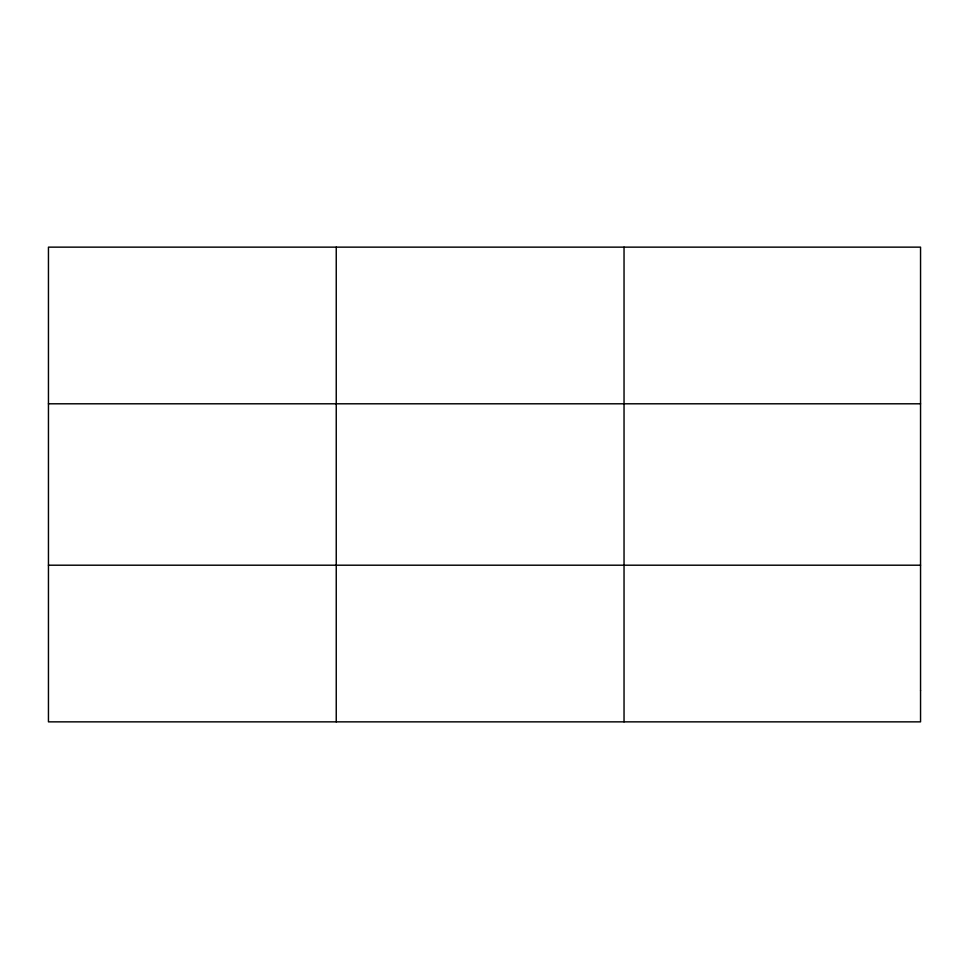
<?xml version="1.0" encoding="UTF-8"?>
<svg xmlns="http://www.w3.org/2000/svg" width="969" height="969" viewBox="0 0 969 969"><rect width="100%" height="100%" fill="white"/><g stroke="black" fill="none" stroke-linecap="round" stroke-linejoin="round"><path stroke-width="1.45" d="M336.243 721.857L336.243 247.143M624.036 721.857L624.036 247.143M48.45 403.794L920.55 403.794M48.45 565.206L920.55 565.206M920.55 690.522L920.55 721.857L48.45 721.857L48.45 247.143L920.55 247.143L920.55 690.522"/></g></svg>
